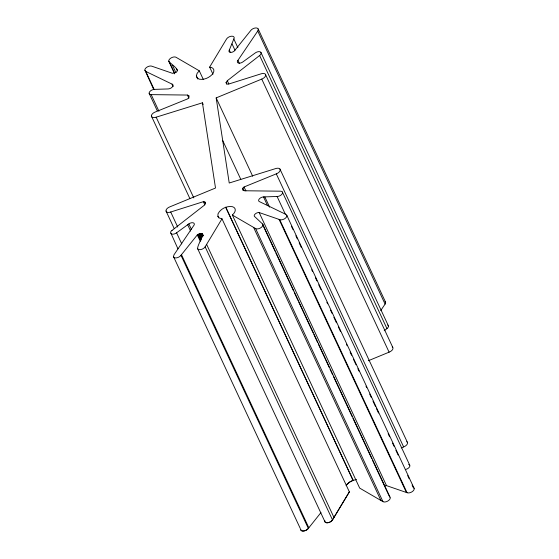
<?xml version="1.0" encoding="UTF-8"?>
<svg xmlns="http://www.w3.org/2000/svg" width="559" height="559" viewBox="0 0 559 559"><rect width="100%" height="100%" fill="white"/><g stroke="black" fill="none" stroke-linecap="round" stroke-linejoin="round"><path stroke-width="0.84" d="M217.926 216.319L217.982 213.915C220.505 208.724 226.765 205.747 232.411 206.683A9.496 5.269 -25 0 1 232.348 215.033L359.689 488.112L382.95 501.654A4.304 2.39 -25 0 0 388.575 500.543A4.304 2.39 -25 0 0 389.511 496.699M153.711 89.503L144.802 69.896A4.353 2.418 -25 0 1 147.597 66.794A4.353 2.418 -25 0 1 151.957 66.248L172.5 73.32C183.338 71.859 172.703 65.382 168.986 61.756L168.79 60.554A4.304 2.39 -25 0 1 171.858 57.556A4.304 2.39 -25 0 1 176.05 57.291L199.277 70.811L203.336 79.518M203.169 104.442L202.428 102.8L156.157 117.18A4.633 2.571 -25 0 1 151.685 116.754L151.489 115.454M205.621 203.343L204.804 201.925L203.378 201.68L170.712 212.008A4.633 2.571 -25 0 1 166.247 211.575L166.044 210.275A4.633 2.571 -25 0 1 169.915 206.837L215.508 188.027L202.428 102.8M218.66 217.856L217.926 216.277L219.352 218.031L221.993 218.814L205.139 246.812A4.304 2.39 -25 0 1 201.31 249.44A4.304 2.39 -25 0 1 197.697 248.86C196.719 244.569 209.199 228.785 197.306 234.899L180.976 255.288A4.353 2.418 -25 0 1 176.91 257.783A4.353 2.418 -25 0 1 173.507 256.923L173.926 254.897L193.735 225.577A3.759 2.082 -25 0 0 194.322 223.942L194.315 223.893A3.759 2.082 -25 0 0 188.858 223.893L176.581 232.803A4.039 2.236 -25 0 1 170.809 233.536M324.856 520.681L324.821 521.414A4.304 2.39 -25 0 0 328.133 522.7A4.304 2.39 -25 0 0 332.486 519.947L349.368 491.899L221.993 218.814M151.482 115.399A4.633 2.571 -25 0 1 155.353 111.961L187.6 98.887L188.802 97.692L189.124 95.862L187.44 95.058L151.196 94.625A4.039 2.236 -25 0 1 149.295 93.821L149.183 92.675A4.039 2.236 -25 0 1 154.57 89.377L168.147 88.944A3.759 2.082 -25 0 0 173.031 85.213L173.017 85.157A3.759 2.082 -25 0 0 172.018 84.102L145.759 71.426L144.851 70.504M196.356 75.828L197.11 77.939L199.256 79.182C204.035 80.063 208.814 77.918 212.127 74.536A9.496 5.269 -25 0 0 209.639 67.101L226.521 39.053A4.304 2.39 -25 0 1 231.88 36.195A4.304 2.39 -25 0 1 233.83 38.997L229.302 50.093A3.431 1.901 -25 0 0 230.224 52.364A3.431 1.901 -25 0 0 234.354 50.974L250.684 30.577A4.353 2.418 -25 0 1 256.253 27.95A4.353 2.418 -25 0 1 257.748 31.024L237.938 60.337A3.759 2.082 -25 0 0 238.351 63.034A3.759 2.082 -25 0 0 242.802 61.972L255.079 53.063A4.039 2.236 -25 0 1 260.368 51.931A4.039 2.236 -25 0 1 259.628 55.509L227.317 80.706L226.046 82.578L226.856 83.941L228.282 84.185L260.948 73.865A4.633 2.571 -25 0 1 265.672 74.913A4.633 2.571 -25 0 1 261.752 79.085L216.165 97.895L229.225 183.01L275.496 168.629A4.633 2.571 -25 0 1 280.213 169.684A4.633 2.571 -25 0 1 276.3 173.856L244.059 186.979L242.858 188.173L242.529 189.955L244.213 190.759L280.457 191.185A4.039 2.236 -25 0 1 282.155 193.875A4.039 2.236 -25 0 1 277.096 196.488L263.513 196.922A3.759 2.082 -25 0 0 259.222 199.018A3.759 2.082 -25 0 0 259.635 201.715L285.894 214.383A4.353 2.418 -25 0 1 285.453 218.157A4.353 2.418 -25 0 1 279.703 219.617L259.159 212.546A3.431 1.901 -25 0 0 255.051 214.125A3.431 1.901 -25 0 0 254.89 216.794L262.171 223.621A4.304 2.39 -25 0 1 261.235 227.464A4.304 2.39 -25 0 1 255.61 228.575L232.348 215.033M346.112 485.757L346.873 484.415L349.648 482.04L353.127 480.307L225.794 207.249M197.481 248.308L325.038 521.938A4.304 2.39 -25 0 0 328.65 522.525A4.304 2.39 -25 0 0 332.479 519.891L349.361 491.85M380.735 310.538L385.081 304.103A4.353 2.418 -25 0 0 385.088 301.525M205.614 203.294L204.349 205.216L172.039 230.413M320.95 512.589L308.323 528.423A4.353 2.418 -25 0 1 303.74 531.008A4.353 2.418 -25 0 1 300.714 529.429L300.847 530.002A4.353 2.418 -25 0 0 304.25 530.868A4.353 2.418 -25 0 0 308.316 528.367L180.976 255.288M199.277 70.811L197.138 73.313L196.363 75.884L197.844 79.029M346.887 484.464L349.654 482.096L353.127 480.307M384.215 330.732L386.968 328.587A4.039 2.236 -25 0 0 387.708 325.01M368.297 360.744L389.092 352.163A4.633 2.571 -25 0 0 392.229 346.894M401.222 447.92L403.64 446.934A4.633 2.571 -25 0 0 406.777 441.666M352.96 480.37L356.579 479.538M384.347 485.974A3.431 1.901 -25 0 1 386.5 485.624L407.043 492.696A4.353 2.418 -25 0 0 412.794 491.235A4.353 2.418 -25 0 0 413.227 487.462L412.123 485.086M258.153 28.942L385.493 302.021M257.748 31.024L385.081 304.103M260.857 52.329L388.442 325.939M259.628 55.509L386.968 328.587M265.42 74.291L392.753 347.37M261.752 79.085L389.092 352.163M233.83 38.997L237.889 47.704M232.041 43.902L234.997 50.233M237.938 60.337L239.413 63.502M229.302 50.093L230.406 52.469M279.968 169.063L407.301 442.141M276.3 173.856L403.64 446.934M282.358 191.989L409.691 465.074M227.317 80.706L228.799 83.871M226.046 82.578L226.786 84.157M286.802 215.313L414.142 488.391M291.428 226.255L292.902 229.421M295.858 235.758L297.332 238.924M299.177 242.879L301.392 247.63M311.726 269.794L312.467 271.374M315.416 277.704L316.897 280.877M318.742 284.831L320.957 289.583M326.861 302.244L327.602 303.83M330.551 310.161L332.025 313.326M333.877 317.281L336.455 322.822M338.3 326.784L340.515 331.529M346.426 344.197L347.16 345.776M350.116 352.114L351.59 355.279M353.435 359.234L356.02 364.775M357.865 368.737L358.969 371.106M365.984 386.15L366.725 387.729M369.674 394.06L371.155 397.232M373 401.187L375.585 406.728M376.319 408.308L378.534 413.059M388.128 433.637L389.609 436.803M392.558 443.14L394.039 446.306M395.884 450.261L398.099 455.012M407.693 475.59L409.167 478.756M277.096 196.488L285.579 214.691M209.639 67.101L212.965 74.221M279.703 219.617L407.043 492.696M279.081 219.407L406.421 492.486M264.819 196.88L269.62 207.172M263.513 196.922L267.572 205.628M216.165 97.895L252.703 176.26M259.159 212.546L386.5 485.624M262.667 224.061L390 497.14M262.541 224.418L275.091 251.326M275.825 252.913L293.545 290.904M294.279 292.49L297.975 300.4M298.709 301.986L313.103 332.857M313.844 334.436L317.533 342.353M318.274 343.939L329.342 367.682M330.083 369.268L332.668 374.809M333.409 376.389L352.226 416.755M352.967 418.342L371.791 458.708M372.532 460.295L389.141 495.91M222.713 140.561L240.796 179.348M244.059 186.979L245.904 190.94M242.858 188.173L243.969 190.549M255.61 228.575L382.95 501.654M253.583 227.394L380.924 500.473M176.763 69.016L177.503 70.602M187.44 95.058L188.914 98.223M172.507 65.354L175.826 72.481M169.482 62.189L174.653 73.271M168.762 61.197L174.667 73.865M172.018 84.102L173.122 86.477M225.703 207.27L353.05 480.398M145.759 71.426L154.249 89.636M204.804 201.925L205.537 203.511M203.378 201.68L204.853 204.846M151.196 94.625L158.952 111.248M149.12 93.297L157.24 110.71M156.157 117.18L193.805 197.921M151.447 116.153L189.836 198.473M202.644 234.361L203.371 235.891M202.386 233.935L203.127 235.521M201.981 233.662L202.714 235.248M206.613 244.367L333.954 517.445M201.436 233.501L202.547 235.877M200.793 233.459L202.267 236.625M200.073 233.536L201.918 237.491M199.325 233.732L201.54 238.483M205.139 246.812L332.479 519.891M198.592 234.039L201.177 239.58M197.907 234.431L200.856 240.761M197.306 234.899L200.255 241.229M188.858 223.893L191.444 229.435M187.684 224.753L190.633 231.084M170.712 212.008L177.72 227.045M176.581 232.803L181.752 243.885M166.002 210.981L174.122 228.393M181.472 254.673L308.813 527.752M177.951 248.86L170.572 232.432A4.039 2.236 -25 0 1 172.032 230.357M173.381 256.343L300.351 528.632M408.615 464.368A4.039 2.236 -25 0 1 409.495 466.961A4.039 2.236 -25 0 1 405.366 469.49"/></g></svg>
